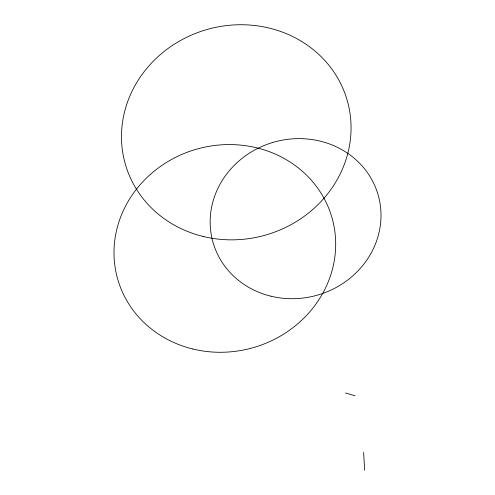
<?xml version="1.0" encoding="UTF-8"?>
<svg xmlns="http://www.w3.org/2000/svg" width="495" height="495" viewBox="0 0 495 495"><rect width="100%" height="100%" fill="white"/><g stroke="black" fill="none" stroke-linecap="round" stroke-linejoin="round"><path stroke-width="0.74" d="M345.485 392.968L355.045 395.777M363.639 452.399L364.636 470.25M192.778 348.994A111.455 103.195 -16.1 0 0 332.758 220.603A111.455 103.195 -16.1 0 0 148.97 175.688A111.455 103.195 -16.1 0 0 192.778 348.994M203.068 236.443A115.428 106.877 -16.1 0 0 348.035 103.474A115.428 106.877 -16.1 0 0 157.701 56.962A115.428 106.877 -16.1 0 0 203.068 236.443M270.87 296.171A85.901 79.534 -16.1 0 0 378.755 197.22A85.901 79.534 -16.1 0 0 237.111 162.608A85.901 79.534 -16.1 0 0 270.87 296.171"/></g></svg>
